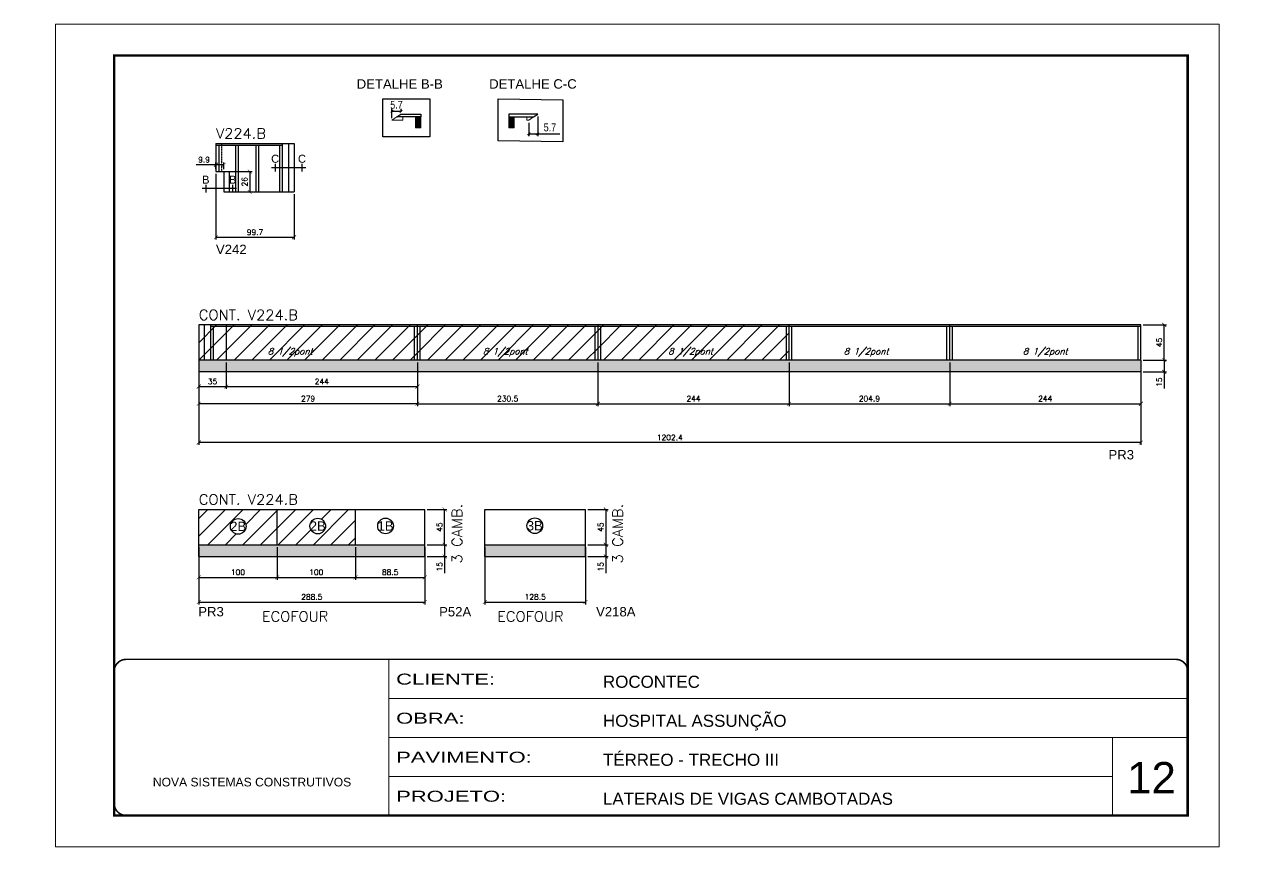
# Model space of a CAD drawing. Extents: x 2582 to 128055, y -26396 to 2611.
# Drawn here: x 7310 to 8859, y -1125 to -75 of the extents above; entities that cross this region are included whole.
import ezdxf
from ezdxf.enums import TextEntityAlignment as Align

# ---------------------------------------------------------------- set-up
doc = ezdxf.new("R2010")
doc.units = 0
doc.header["$PDMODE"] = 35
for name, pattern in [('CONTINUO', [0]), ('DASHED', [0.75, 0.5, -0.25]), ('HIDDEN', [0.375, 0.25, -0.125])]:
    doc.linetypes.add(name, pattern=pattern)
for name, color, linetype in [('5', 5, 'Continuous'), ('COTA', 241, 'Continuous'), ('Cota Seção (2x)', 4, 'Continuous'), ('detalhes', 4, 'Continuous'), ('Painéis', 200, 'Continuous'), ('Romaneio', 10, 'Continuous'), ('SARR_2.2x7', 40, 'Continuous'), ('SARR_3.5x7', 81, 'Continuous'), ('texto', 7, 'Continuous')]:
    doc.layers.add(name, color=color, linetype=linetype)
for name, color, linetype, lineweight in [('CARIMBO', 255, 'Continuous', 9), ('Folhas', 255, 'Continuous', 9), ('Hachura', 251, 'Continuous', 9), ('Madeira', 126, 'Continuous', 18), ('Sarr 2.2x7', 40, 'Continuous', 9), ('SARRAFO DE PRESSAO', 251, 'DASHED', 9), ('Texto Seção', 7, 'Continuous', 15)]:
    doc.layers.add(name, color=color, linetype=linetype, lineweight=lineweight)
doc.styles.add('ARIAL', font='arial.ttf')
doc.styles.add('COTA TECNICA', font='techl___.ttf', dxfattribs={"height": 10})
doc.styles.add('REGUA-120', font='ROMANS.shx', dxfattribs={"height": 15})
doc.styles.add('Romans', font='romans.shx')
doc.styles.get("Standard").update_dxf_attribs({"font": 'arial.ttf'})
doc.styles.add('Tecnologia', font='')
doc.styles.get('Tecnologia').set_extended_font_data('Forgotten Futurist')
doc.dimstyles.new('Cota Paínel', dxfattribs={"dimtxt": 7, "dimasz": 5, "dimexe": 3, "dimexo": 3, "dimgap": 3, "dimtad": 1, "dimdec": 1, "dimzin": 12, "dimdsep": 46, "dimtxsty": 'Romans', "dimblk": 'ARCHTICK', "dimcen": 0, "dimclrd": 4, "dimclre": 4, "dimclrt": 1, "dimadec": 1, "dimazin": 3, "dimtfac": 1, "dimtdec": 1, "dimtmove": 0, "dimatfit": 3, "dimldrblk": 'OBLIQUE', "dimfxl": 1, "dimtolj": 1, "dimtzin": 12, "dimarcsym": 0})
doc.dimstyles.new('Cota Seção interna', dxfattribs={"dimtxt": 7, "dimasz": 6, "dimexe": 0.18, "dimexo": 2, "dimgap": -4, "dimtad": 3, "dimdec": 1, "dimlfac": 0.5, "dimzin": 12, "dimdsep": 46, "dimtxsty": 'Romans', "dimblk": 'ARCHTICK', "dimcen": 0.09, "dimse1": 1, "dimse2": 1, "dimsd1": 1, "dimsd2": 1, "dimclrd": 180, "dimclre": 5, "dimclrt": 1, "dimadec": 0, "dimazin": 3, "dimtfac": 1, "dimtdec": 1, "dimtofl": 0, "dimtmove": 0, "dimatfit": 3, "dimldrblk": 'ARCHTICK', "dimfxl": 1, "dimtolj": 1, "dimtzin": 0, "dimarcsym": 0})
doc.dimstyles.new('PAINEL', dxfattribs={"dimtxt": 10, "dimasz": 3, "dimexe": 3, "dimexo": 3, "dimgap": 3, "dimtad": 1, "dimdec": 1, "dimzin": 12, "dimdsep": 46, "dimtxsty": 'COTA TECNICA', "dimblk1": 'OBLIQUE', "dimblk2": 'OBLIQUE', "dimsah": 1, "dimcen": 0.9, "dimclrd": 4, "dimclre": 4, "dimclrt": 240, "dimadec": 1, "dimazin": 3, "dimtfac": 1, "dimtdec": 1, "dimtmove": 0, "dimatfit": 3, "dimfxl": 1, "dimtolj": 1, "dimtzin": 12, "dimarcsym": 0})

# ---------------------------------------------------------------- blocks, each defined once
blk = doc.blocks.new('9999999999')
at = {"color": 30, "linetype": 'CONTINUO'}
for p, q in [((98564.6, 34230.2), (98564.6, 34429.4)), ((98564.6, 34379.6), (99584, 34379.6)), ((98564.6, 34329.8), (99488, 34329.8)), ((99584, 34329.8), (99488, 34329.8)), ((99488, 34329.8), (99488, 34230.2)), ((98564.6, 34280), (99488, 34280))]:
    blk.add_line(p, q, dxfattribs=at)
at = {"color": 30, "linetype": 'CONTINUO', "const_width": 2}
blk.add_lwpolyline([(99584, 34230.2), (99584, 34414.4, 0.414214), (99569, 34429.4), (98229, 34429.4, 0.414214), (98214, 34414.4), (98214, 34245.2, 0.414214), (98229, 34230.2), (99584, 34230.2)], format="xyb", dxfattribs=at)
at = {"layer": 'Folhas'}
blk.add_lwpolyline([(98139, 34190.2), (99624, 34190.2), (99624, 35240.2), (98139, 35240.2)], close=True, dxfattribs=at)
at = {"layer": 'Folhas', "color": 30, "const_width": 3}
blk.add_lwpolyline([(98214, 34230.2), (99584, 34230.2), (99584, 35200.2), (98214, 35200.2)], close=True, dxfattribs=at)
at = {"color": 7, "linetype": 'Continuous', "ltscale": 5, "style": 'ARIAL'}
for s, height, p in [('ROCONTEC', 15.48, (98837.7, 34393.1)), ('HOSPITAL ASSUNÇÃO', 15.483, (98837.7, 34343.3)), ('TÉRREO - TRECHO III', 15.483, (98837.7, 34293.5)), ('NOVA SISTEMAS CONSTRUTIVOS', 11.059, (98263.2, 34267.2)), ('LATERAIS DE VIGAS CAMBOTADAS', 15.483, (98837.7, 34243.7))]:
    blk.add_text(s, height=height, dxfattribs=at).set_placement(p)
at = {"layer": 'Folhas', "color": 7, "style": 'Tecnologia', "width": 1.5}
for s, p in [('CLIENTE:', (98573.7, 34397.2)), ('OBRA:', (98573.7, 34347.3)), ('PAVIMENTO:', (98573.7, 34297.5)), ('PROJETO:', (98573.7, 34247.7))]:
    blk.add_text(s, height=14, dxfattribs=at).set_placement(p)
blk = doc.blocks.new('*D79')
at = {"layer": 'Cota Seção (2x)', "color": 180, "lineweight": -2, "transparency": 16777216}
for p, q in [((66284.3, -359.4), (66235.3, -359.4)), ((66235.3, -359.4), (66235.3, -374.4)), ((66284.3, -374.4), (66284.3, -359.4)), ((66235.3, -374.4), (66284.3, -374.4))]:
    blk.add_line(p, q, dxfattribs=at)
at = {"layer": 'Defpoints', "color": 0, "transparency": 16777216}
for p in [(4464.5, -378.4), (4464.5, -378.4), (128055, -378.4)]:
    blk.add_point(p, dxfattribs=at)
at = {"layer": 'Cota Seção (2x)', "color": 1, "transparency": 16777216, "insert": (66259.8, -366.9), "char_height": 7, "attachment_point": 5, "style": 'Romans'}
blk.add_mtext('\\A1;61795.3', dxfattribs=at)
blk = doc.blocks.new('_ArchTick')
at = {"color": 0, "linetype": 'ByBlock', "const_width": 0.15}
blk.add_lwpolyline([(-0.5, -0.5), (0.5, 0.5)], dxfattribs=at)
blk = doc.blocks.new('*D105')
at = {"layer": 'COTA', "color": 4, "lineweight": -2, "transparency": 16777216}
for p, q in [((7554.9, -266.4), (7554.9, -350.3)), ((7654.6, -292.4), (7654.6, -350.3)), ((7554.9, -347.3), (7654.6, -347.3))]:
    blk.add_line(p, q, dxfattribs=at)
at = {"layer": 'Defpoints', "color": 0, "transparency": 16777216}
for p in [(7554.9, -263.4), (7654.6, -289.4), (7654.6, -347.3)]:
    blk.add_point(p, dxfattribs=at)
at = {"layer": 'COTA', "color": 4, "lineweight": -2, "transparency": 16777216, "xscale": 5, "yscale": 5, "zscale": 5, "rotation": 180}
blk.add_blockref('_ArchTick', (7554.9, -347.3), dxfattribs=at)
at = {"layer": 'COTA', "color": 4, "lineweight": -2, "transparency": 16777216, "xscale": 5, "yscale": 5, "zscale": 5}
blk.add_blockref('_ArchTick', (7654.6, -347.3), dxfattribs=at)
at = {"layer": 'COTA', "color": 1, "transparency": 16777216, "insert": (7604.8, -340.8), "char_height": 7, "attachment_point": 5, "style": 'Romans'}
blk.add_mtext('\\A1;99.7', dxfattribs=at)
blk = doc.blocks.new('_Oblique')
at = {"color": 0, "linetype": 'ByBlock', "lineweight": -2}
blk.add_line((-0.5, -0.5), (0.5, 0.5), dxfattribs=at)
blk = doc.blocks.new('*D106')
at = {"layer": 'COTA', "color": 4, "lineweight": -2, "transparency": 16777216}
for p, q in [((7554.9, -254.7), (7529.6, -254.7)), ((7554.9, -260.4), (7554.9, -251.7)), ((7564.8, -254.7), (7554.9, -254.7)), ((7564.8, -260.4), (7564.8, -251.7))]:
    blk.add_line(p, q, dxfattribs=at)
at = {"layer": 'Defpoints', "color": 0, "transparency": 16777216}
for p in [(7554.9, -254.7), (7554.9, -263.4), (7564.8, -263.4)]:
    blk.add_point(p, dxfattribs=at)
at = {"layer": 'COTA', "color": 4, "lineweight": -2, "transparency": 16777216, "xscale": 5, "yscale": 5, "zscale": 5, "rotation": 180}
blk.add_blockref('_ArchTick', (7554.9, -254.7), dxfattribs=at)
at = {"layer": 'COTA', "color": 4, "lineweight": -2, "transparency": 16777216, "xscale": 5, "yscale": 5, "zscale": 5}
blk.add_blockref('_ArchTick', (7564.8, -254.7), dxfattribs=at)
at = {"layer": 'COTA', "color": 1, "transparency": 16777216, "insert": (7539.7, -248.2), "char_height": 7, "attachment_point": 5, "style": 'Romans'}
blk.add_mtext('\\A1;9.9', dxfattribs=at)
blk = doc.blocks.new('*D107')
at = {"layer": 'COTA', "color": 4, "lineweight": -2, "transparency": 16777216}
for p, q in [((7567.8, -263.4), (7601, -263.4)), ((7598, -263.4), (7598, -289.4)), ((7567.8, -289.4), (7601, -289.4))]:
    blk.add_line(p, q, dxfattribs=at)
at = {"layer": 'Defpoints', "color": 0, "transparency": 16777216}
for p in [(7564.8, -263.4), (7564.8, -289.4), (7598, -289.4)]:
    blk.add_point(p, dxfattribs=at)
at = {"layer": 'COTA', "color": 4, "lineweight": -2, "transparency": 16777216, "xscale": 5, "yscale": 5, "zscale": 5}
for p, rotation in [((7598, -263.4), 90), ((7598, -289.4), 270)]:
    blk.add_blockref('_ArchTick', p, dxfattribs=dict(at, rotation=rotation))
at = {"layer": 'COTA', "color": 1, "transparency": 16777216, "insert": (7591.5, -276.4), "char_height": 7, "attachment_point": 5, "rotation": 90, "style": 'Romans'}
blk.add_mtext('\\A1;26', dxfattribs=at)
blk = doc.blocks.new('*D108')
at = {"layer": 'Defpoints', "color": 0, "linetype": 'ByBlock', "transparency": 16777216}
for p in [(7779.6, -198), (7791.1, -186.3), (7791.1, -190)]:
    blk.add_point(p, dxfattribs=at)
at = {"layer": 'Sarr 2.2x7', "color": 4, "linetype": 'ByBlock', "lineweight": -2, "transparency": 16777216}
for p, q in [((7779.6, -195), (7779.6, -183.3)), ((7791.1, -187), (7791.1, -183.3)), ((7779.6, -186.3), (7791.1, -186.3))]:
    blk.add_line(p, q, dxfattribs=at)
at = {"layer": 'Sarr 2.2x7', "color": 4, "linetype": 'ByBlock', "lineweight": -2, "transparency": 16777216, "xscale": 3, "yscale": 3, "zscale": 3, "rotation": 180}
blk.add_blockref('_Oblique', (7779.6, -186.3), dxfattribs=at)
at = {"layer": 'Sarr 2.2x7', "color": 4, "linetype": 'ByBlock', "lineweight": -2, "transparency": 16777216, "xscale": 3, "yscale": 3, "zscale": 3}
blk.add_blockref('_Oblique', (7791.1, -186.3), dxfattribs=at)
at = {"layer": 'Sarr 2.2x7', "color": 240, "linetype": 'ByBlock', "transparency": 16777216, "insert": (7785.3, -178.2), "char_height": 10, "attachment_point": 5, "style": 'COTA TECNICA'}
blk.add_mtext('\\A1;5.7', dxfattribs=at)
blk = doc.blocks.new('*D109')
at = {"layer": 'Defpoints', "color": 0, "linetype": 'ByBlock', "transparency": 16777216}
for p in [(7954.1, -198), (7965.6, -190), (7965.6, -215.2)]:
    blk.add_point(p, dxfattribs=at)
at = {"layer": 'Sarr 2.2x7', "color": 4, "linetype": 'ByBlock', "lineweight": -2, "transparency": 16777216}
for p, q in [((7954.1, -201), (7954.1, -218.2)), ((7965.6, -193), (7965.6, -218.2)), ((7954.1, -215.2), (7965.6, -215.2)), ((7965.6, -215.2), (7993.8, -215.2))]:
    blk.add_line(p, q, dxfattribs=at)
at = {"layer": 'Sarr 2.2x7', "color": 4, "linetype": 'ByBlock', "lineweight": -2, "transparency": 16777216, "xscale": 3, "yscale": 3, "zscale": 3, "rotation": 180}
blk.add_blockref('_Oblique', (7954.1, -215.2), dxfattribs=at)
at = {"layer": 'Sarr 2.2x7', "color": 4, "linetype": 'ByBlock', "lineweight": -2, "transparency": 16777216, "xscale": 3, "yscale": 3, "zscale": 3}
blk.add_blockref('_Oblique', (7965.6, -215.2), dxfattribs=at)
at = {"layer": 'Sarr 2.2x7', "color": 240, "linetype": 'ByBlock', "transparency": 16777216, "insert": (7981.2, -207), "char_height": 10, "attachment_point": 5, "style": 'COTA TECNICA'}
blk.add_mtext('\\A1;5.7', dxfattribs=at)
blk = doc.blocks.new('*D110')
at = {"layer": 'COTA', "color": 4, "lineweight": -2, "transparency": 16777216}
for p, q in [((8491.4, -507.1), (8491.4, -562.8)), ((8735.4, -507.1), (8735.4, -562.8)), ((8491.4, -559.8), (8735.4, -559.8))]:
    blk.add_line(p, q, dxfattribs=at)
at = {"layer": 'Defpoints', "color": 0, "transparency": 16777216}
for p in [(8491.4, -504.1), (8735.4, -504.1), (8735.4, -559.8)]:
    blk.add_point(p, dxfattribs=at)
at = {"layer": 'COTA', "color": 4, "lineweight": -2, "transparency": 16777216, "xscale": 5, "yscale": 5, "zscale": 5, "rotation": 180}
blk.add_blockref('_ArchTick', (8491.4, -559.8), dxfattribs=at)
at = {"layer": 'COTA', "color": 4, "lineweight": -2, "transparency": 16777216, "xscale": 5, "yscale": 5, "zscale": 5}
blk.add_blockref('_ArchTick', (8735.4, -559.8), dxfattribs=at)
at = {"layer": 'COTA', "color": 1, "transparency": 16777216, "insert": (8613.4, -553.3), "char_height": 7, "attachment_point": 5, "style": 'Romans'}
blk.add_mtext('\\A1;244', dxfattribs=at)
blk = doc.blocks.new('*D111')
at = {"layer": 'COTA', "color": 4, "lineweight": -2, "transparency": 16777216}
for p, q in [((8286.5, -507.1), (8286.5, -562.8)), ((8491.4, -507.1), (8491.4, -562.8)), ((8286.5, -559.8), (8491.4, -559.8))]:
    blk.add_line(p, q, dxfattribs=at)
at = {"layer": 'Defpoints', "color": 0, "transparency": 16777216}
for p in [(8286.5, -504.1), (8491.4, -504.1), (8491.4, -559.8)]:
    blk.add_point(p, dxfattribs=at)
at = {"layer": 'COTA', "color": 4, "lineweight": -2, "transparency": 16777216, "xscale": 5, "yscale": 5, "zscale": 5, "rotation": 180}
blk.add_blockref('_ArchTick', (8286.5, -559.8), dxfattribs=at)
at = {"layer": 'COTA', "color": 4, "lineweight": -2, "transparency": 16777216, "xscale": 5, "yscale": 5, "zscale": 5}
blk.add_blockref('_ArchTick', (8491.4, -559.8), dxfattribs=at)
at = {"layer": 'COTA', "color": 1, "transparency": 16777216, "insert": (8389, -553.3), "char_height": 7, "attachment_point": 5, "style": 'Romans'}
blk.add_mtext('\\A1;204.9', dxfattribs=at)
blk = doc.blocks.new('*D112')
at = {"layer": 'COTA', "color": 4, "lineweight": -2, "transparency": 16777216}
for p, q in [((8042.5, -507.1), (8042.5, -562.8)), ((8286.5, -507.1), (8286.5, -562.8)), ((8042.5, -559.8), (8286.5, -559.8))]:
    blk.add_line(p, q, dxfattribs=at)
at = {"layer": 'Defpoints', "color": 0, "transparency": 16777216}
for p in [(8042.5, -504.1), (8286.5, -504.1), (8286.5, -559.8)]:
    blk.add_point(p, dxfattribs=at)
at = {"layer": 'COTA', "color": 4, "lineweight": -2, "transparency": 16777216, "xscale": 5, "yscale": 5, "zscale": 5, "rotation": 180}
blk.add_blockref('_ArchTick', (8042.5, -559.8), dxfattribs=at)
at = {"layer": 'COTA', "color": 4, "lineweight": -2, "transparency": 16777216, "xscale": 5, "yscale": 5, "zscale": 5}
blk.add_blockref('_ArchTick', (8286.5, -559.8), dxfattribs=at)
at = {"layer": 'COTA', "color": 1, "transparency": 16777216, "insert": (8164.5, -553.3), "char_height": 7, "attachment_point": 5, "style": 'Romans'}
blk.add_mtext('\\A1;244', dxfattribs=at)
blk = doc.blocks.new('*D113')
at = {"layer": 'COTA', "color": 4, "lineweight": -2, "transparency": 16777216}
for p, q in [((7812, -507.1), (7812, -562.8)), ((8042.5, -507.1), (8042.5, -562.8)), ((7812, -559.8), (8042.5, -559.8))]:
    blk.add_line(p, q, dxfattribs=at)
at = {"layer": 'Defpoints', "color": 0, "transparency": 16777216}
for p in [(7812, -504.1), (8042.5, -504.1), (8042.5, -559.8)]:
    blk.add_point(p, dxfattribs=at)
at = {"layer": 'COTA', "color": 4, "lineweight": -2, "transparency": 16777216, "xscale": 5, "yscale": 5, "zscale": 5, "rotation": 180}
blk.add_blockref('_ArchTick', (7812, -559.8), dxfattribs=at)
at = {"layer": 'COTA', "color": 4, "lineweight": -2, "transparency": 16777216, "xscale": 5, "yscale": 5, "zscale": 5}
blk.add_blockref('_ArchTick', (8042.5, -559.8), dxfattribs=at)
at = {"layer": 'COTA', "color": 1, "transparency": 16777216, "insert": (7927.3, -553.3), "char_height": 7, "attachment_point": 5, "style": 'Romans'}
blk.add_mtext('\\A1;230.5', dxfattribs=at)
blk = doc.blocks.new('*D114')
at = {"layer": 'COTA', "color": 4, "lineweight": -2, "transparency": 16777216}
for p, q in [((7533, -507.1), (7533, -562.8)), ((7812, -507.1), (7812, -562.8)), ((7812, -559.8), (7533, -559.8))]:
    blk.add_line(p, q, dxfattribs=at)
at = {"layer": 'Defpoints', "color": 0, "transparency": 16777216}
for p in [(7533, -504.1), (7812, -504.1), (7533, -559.8)]:
    blk.add_point(p, dxfattribs=at)
at = {"layer": 'COTA', "color": 4, "lineweight": -2, "transparency": 16777216, "xscale": 5, "yscale": 5, "zscale": 5, "rotation": 180}
blk.add_blockref('_ArchTick', (7533, -559.8), dxfattribs=at)
at = {"layer": 'COTA', "color": 4, "lineweight": -2, "transparency": 16777216, "xscale": 5, "yscale": 5, "zscale": 5}
blk.add_blockref('_ArchTick', (7812, -559.8), dxfattribs=at)
at = {"layer": 'COTA', "color": 1, "transparency": 16777216, "insert": (7672.5, -553.3), "char_height": 7, "attachment_point": 5, "style": 'Romans'}
blk.add_mtext('\\A1;279', dxfattribs=at)
blk = doc.blocks.new('*D115')
at = {"layer": 'COTA', "color": 4, "lineweight": -2, "transparency": 16777216}
for p, q in [((7533, -507.1), (7533, -612.4)), ((8735.4, -507.1), (8735.4, -612.4)), ((8735.4, -609.4), (7533, -609.4))]:
    blk.add_line(p, q, dxfattribs=at)
at = {"layer": 'Defpoints', "color": 0, "transparency": 16777216}
for p in [(7533, -504.1), (8735.4, -504.1), (7533, -609.4)]:
    blk.add_point(p, dxfattribs=at)
at = {"layer": 'COTA', "color": 4, "lineweight": -2, "transparency": 16777216, "xscale": 5, "yscale": 5, "zscale": 5, "rotation": 180}
blk.add_blockref('_ArchTick', (7533, -609.4), dxfattribs=at)
at = {"layer": 'COTA', "color": 4, "lineweight": -2, "transparency": 16777216, "xscale": 5, "yscale": 5, "zscale": 5}
blk.add_blockref('_ArchTick', (8735.4, -609.4), dxfattribs=at)
at = {"layer": 'COTA', "color": 1, "transparency": 16777216, "insert": (8134.2, -602.9), "char_height": 7, "attachment_point": 5, "style": 'Romans'}
blk.add_mtext('\\A1;1202.4', dxfattribs=at)
blk = doc.blocks.new('*D116')
at = {"layer": 'COTA', "color": 4, "lineweight": -2, "transparency": 16777216}
for p, q in [((8738.4, -459.1), (8768.3, -459.1)), ((8765.3, -504.1), (8765.3, -459.1)), ((8738.4, -504.1), (8768.3, -504.1))]:
    blk.add_line(p, q, dxfattribs=at)
at = {"layer": 'Defpoints', "color": 0, "transparency": 16777216}
for p in [(8735.4, -459.1), (8765.3, -459.1), (8735.4, -504.1)]:
    blk.add_point(p, dxfattribs=at)
at = {"layer": 'COTA', "color": 4, "lineweight": -2, "transparency": 16777216, "xscale": 5, "yscale": 5, "zscale": 5}
for p, rotation in [((8765.3, -459.1), 90), ((8765.3, -504.1), 270)]:
    blk.add_blockref('_ArchTick', p, dxfattribs=dict(at, rotation=rotation))
at = {"layer": 'COTA', "color": 1, "transparency": 16777216, "insert": (8758.8, -481.6), "char_height": 7, "attachment_point": 5, "rotation": 90, "style": 'Romans'}
blk.add_mtext('\\A1;45', dxfattribs=at)
blk = doc.blocks.new('*D117')
at = {"layer": 'COTA', "color": 4, "lineweight": -2, "transparency": 16777216}
for p, q in [((8738.4, -504.1), (8768.3, -504.1)), ((8765.3, -504.1), (8765.3, -519.1)), ((8738.4, -519.1), (8768.3, -519.1)), ((8765.3, -519.1), (8765.3, -540.4))]:
    blk.add_line(p, q, dxfattribs=at)
at = {"layer": 'Defpoints', "color": 0, "transparency": 16777216}
for p in [(8735.4, -504.1), (8735.4, -519.1), (8765.3, -519.1)]:
    blk.add_point(p, dxfattribs=at)
at = {"layer": 'COTA', "color": 4, "lineweight": -2, "transparency": 16777216, "xscale": 5, "yscale": 5, "zscale": 5}
for p, rotation in [((8765.3, -504.1), 90), ((8765.3, -519.1), 270)]:
    blk.add_blockref('_ArchTick', p, dxfattribs=dict(at, rotation=rotation))
at = {"layer": 'COTA', "color": 1, "transparency": 16777216, "insert": (8758.8, -532.2), "char_height": 7, "attachment_point": 5, "rotation": 90, "style": 'Romans'}
blk.add_mtext('\\A1;15', dxfattribs=at)
blk = doc.blocks.new('*D118')
at = {"layer": 'COTA', "color": 4, "lineweight": -2, "transparency": 16777216}
for p, q in [((7533, -742.8), (7533, -815.9)), ((7821.5, -742.8), (7821.5, -815.9)), ((7533, -812.9), (7821.5, -812.9))]:
    blk.add_line(p, q, dxfattribs=at)
at = {"layer": 'Defpoints', "color": 0, "transparency": 16777216}
for p in [(7533, -739.8), (7821.5, -739.8), (7821.5, -812.9)]:
    blk.add_point(p, dxfattribs=at)
at = {"layer": 'COTA', "color": 4, "lineweight": -2, "transparency": 16777216, "xscale": 5, "yscale": 5, "zscale": 5, "rotation": 180}
blk.add_blockref('_ArchTick', (7533, -812.9), dxfattribs=at)
at = {"layer": 'COTA', "color": 4, "lineweight": -2, "transparency": 16777216, "xscale": 5, "yscale": 5, "zscale": 5}
blk.add_blockref('_ArchTick', (7821.5, -812.9), dxfattribs=at)
at = {"layer": 'COTA', "color": 1, "transparency": 16777216, "insert": (7677.3, -806.4), "char_height": 7, "attachment_point": 5, "style": 'Romans'}
blk.add_mtext('\\A1;288.5', dxfattribs=at)
blk = doc.blocks.new('*D119')
at = {"layer": 'COTA', "color": 4, "lineweight": -2, "transparency": 16777216}
for p, q in [((7898.1, -742.8), (7898.1, -815.9)), ((8026.6, -742.8), (8026.6, -815.9)), ((7898.1, -812.9), (8026.6, -812.9))]:
    blk.add_line(p, q, dxfattribs=at)
at = {"layer": 'Defpoints', "color": 0, "transparency": 16777216}
for p in [(7898.1, -739.8), (8026.6, -739.8), (8026.6, -812.9)]:
    blk.add_point(p, dxfattribs=at)
at = {"layer": 'COTA', "color": 4, "lineweight": -2, "transparency": 16777216, "xscale": 5, "yscale": 5, "zscale": 5, "rotation": 180}
blk.add_blockref('_ArchTick', (7898.1, -812.9), dxfattribs=at)
at = {"layer": 'COTA', "color": 4, "lineweight": -2, "transparency": 16777216, "xscale": 5, "yscale": 5, "zscale": 5}
blk.add_blockref('_ArchTick', (8026.6, -812.9), dxfattribs=at)
at = {"layer": 'COTA', "color": 1, "transparency": 16777216, "insert": (7962.4, -806.4), "char_height": 7, "attachment_point": 5, "style": 'Romans'}
blk.add_mtext('\\A1;128.5', dxfattribs=at)
blk = doc.blocks.new('*D120')
at = {"layer": 'COTA', "color": 4, "lineweight": -2, "transparency": 16777216}
for p, q in [((8029.6, -694.8), (8055.5, -694.8)), ((8052.5, -694.8), (8052.5, -739.8)), ((8029.6, -739.8), (8055.5, -739.8))]:
    blk.add_line(p, q, dxfattribs=at)
at = {"layer": 'Defpoints', "color": 0, "transparency": 16777216}
for p in [(8026.6, -694.8), (8026.6, -739.8), (8052.5, -739.8)]:
    blk.add_point(p, dxfattribs=at)
at = {"layer": 'COTA', "color": 4, "lineweight": -2, "transparency": 16777216, "xscale": 5, "yscale": 5, "zscale": 5}
for p, rotation in [((8052.5, -694.8), 90), ((8052.5, -739.8), 270)]:
    blk.add_blockref('_ArchTick', p, dxfattribs=dict(at, rotation=rotation))
at = {"layer": 'COTA', "color": 1, "transparency": 16777216, "insert": (8046, -717.3), "char_height": 7, "attachment_point": 5, "rotation": 90, "style": 'Romans'}
blk.add_mtext('\\A1;45', dxfattribs=at)
blk = doc.blocks.new('*D121')
at = {"layer": 'COTA', "color": 4, "lineweight": -2, "transparency": 16777216}
for p, q in [((8029.6, -739.8), (8055.5, -739.8)), ((8052.5, -739.8), (8052.5, -754.8)), ((8029.6, -754.8), (8055.5, -754.8)), ((8052.5, -754.8), (8052.5, -776.1))]:
    blk.add_line(p, q, dxfattribs=at)
at = {"layer": 'Defpoints', "color": 0, "transparency": 16777216}
for p in [(8026.6, -739.8), (8026.6, -754.8), (8052.5, -754.8)]:
    blk.add_point(p, dxfattribs=at)
at = {"layer": 'COTA', "color": 4, "lineweight": -2, "transparency": 16777216, "xscale": 5, "yscale": 5, "zscale": 5}
for p, rotation in [((8052.5, -739.8), 90), ((8052.5, -754.8), 270)]:
    blk.add_blockref('_ArchTick', p, dxfattribs=dict(at, rotation=rotation))
at = {"layer": 'COTA', "color": 1, "transparency": 16777216, "insert": (8046, -767.9), "char_height": 7, "attachment_point": 5, "rotation": 90, "style": 'Romans'}
blk.add_mtext('\\A1;15', dxfattribs=at)
blk = doc.blocks.new('*D122')
at = {"layer": 'COTA', "color": 4, "lineweight": -2, "transparency": 16777216}
for p, q in [((7824.5, -694.8), (7849.8, -694.8)), ((7846.8, -739.8), (7846.8, -694.8)), ((7824.5, -739.8), (7849.8, -739.8))]:
    blk.add_line(p, q, dxfattribs=at)
at = {"layer": 'Defpoints', "color": 0, "transparency": 16777216}
for p in [(7821.5, -694.8), (7846.8, -694.8), (7821.5, -739.8)]:
    blk.add_point(p, dxfattribs=at)
at = {"layer": 'COTA', "color": 4, "lineweight": -2, "transparency": 16777216, "xscale": 5, "yscale": 5, "zscale": 5}
for p, rotation in [((7846.8, -694.8), 90), ((7846.8, -739.8), 270)]:
    blk.add_blockref('_ArchTick', p, dxfattribs=dict(at, rotation=rotation))
at = {"layer": 'COTA', "color": 1, "transparency": 16777216, "insert": (7840.3, -717.3), "char_height": 7, "attachment_point": 5, "rotation": 90, "style": 'Romans'}
blk.add_mtext('\\A1;45', dxfattribs=at)
blk = doc.blocks.new('*D123')
at = {"layer": 'COTA', "color": 4, "lineweight": -2, "transparency": 16777216}
for p, q in [((7824.5, -739.8), (7849.8, -739.8)), ((7846.8, -739.8), (7846.8, -754.8)), ((7824.5, -754.8), (7849.8, -754.8)), ((7846.8, -754.8), (7846.8, -776.1))]:
    blk.add_line(p, q, dxfattribs=at)
at = {"layer": 'Defpoints', "color": 0, "transparency": 16777216}
for p in [(7821.5, -739.8), (7821.5, -754.8), (7846.8, -754.8)]:
    blk.add_point(p, dxfattribs=at)
at = {"layer": 'COTA', "color": 4, "lineweight": -2, "transparency": 16777216, "xscale": 5, "yscale": 5, "zscale": 5}
for p, rotation in [((7846.8, -739.8), 90), ((7846.8, -754.8), 270)]:
    blk.add_blockref('_ArchTick', p, dxfattribs=dict(at, rotation=rotation))
at = {"layer": 'COTA', "color": 1, "transparency": 16777216, "insert": (7840.3, -767.9), "char_height": 7, "attachment_point": 5, "rotation": 90, "style": 'Romans'}
blk.add_mtext('\\A1;15', dxfattribs=at)
blk = doc.blocks.new('*D257')
at = {"layer": 'COTA', "color": 4, "lineweight": -2, "transparency": 16777216}
for p, q in [((7533, -507.1), (7533, -540.9)), ((7568, -507.1), (7568, -540.9)), ((7533, -537.9), (7568, -537.9))]:
    blk.add_line(p, q, dxfattribs=at)
at = {"layer": 'Defpoints', "color": 0, "transparency": 16777216}
for p in [(7533, -504.1), (7568, -504.1), (7568, -537.9)]:
    blk.add_point(p, dxfattribs=at)
at = {"layer": 'COTA', "color": 4, "lineweight": -2, "transparency": 16777216, "xscale": 5, "yscale": 5, "zscale": 5, "rotation": 180}
blk.add_blockref('_ArchTick', (7533, -537.9), dxfattribs=at)
at = {"layer": 'COTA', "color": 4, "lineweight": -2, "transparency": 16777216, "xscale": 5, "yscale": 5, "zscale": 5}
blk.add_blockref('_ArchTick', (7568, -537.9), dxfattribs=at)
at = {"layer": 'COTA', "color": 1, "transparency": 16777216, "insert": (7550.5, -531.4), "char_height": 7, "attachment_point": 5, "style": 'Romans'}
blk.add_mtext('\\A1;35', dxfattribs=at)
blk = doc.blocks.new('*D258')
at = {"layer": 'COTA', "color": 4, "lineweight": -2, "transparency": 16777216}
for p, q in [((7568, -507.1), (7568, -540.9)), ((7812, -507.1), (7812, -540.9)), ((7568, -537.9), (7812, -537.9))]:
    blk.add_line(p, q, dxfattribs=at)
at = {"layer": 'Defpoints', "color": 0, "transparency": 16777216}
for p in [(7568, -504.1), (7812, -504.1), (7812, -537.9)]:
    blk.add_point(p, dxfattribs=at)
at = {"layer": 'COTA', "color": 4, "lineweight": -2, "transparency": 16777216, "xscale": 5, "yscale": 5, "zscale": 5, "rotation": 180}
blk.add_blockref('_ArchTick', (7568, -537.9), dxfattribs=at)
at = {"layer": 'COTA', "color": 4, "lineweight": -2, "transparency": 16777216, "xscale": 5, "yscale": 5, "zscale": 5}
blk.add_blockref('_ArchTick', (7812, -537.9), dxfattribs=at)
at = {"layer": 'COTA', "color": 1, "transparency": 16777216, "insert": (7690, -531.4), "char_height": 7, "attachment_point": 5, "style": 'Romans'}
blk.add_mtext('\\A1;244', dxfattribs=at)
blk = doc.blocks.new('*D486')
at = {"layer": 'COTA', "color": 4, "lineweight": -2, "transparency": 16777216}
for p, q in [((7533, -742.8), (7533, -784.4)), ((7633, -742.8), (7633, -784.4)), ((7533, -781.4), (7633, -781.4))]:
    blk.add_line(p, q, dxfattribs=at)
at = {"layer": 'Defpoints', "color": 0, "transparency": 16777216}
for p in [(7533, -739.8), (7633, -739.8), (7633, -781.4)]:
    blk.add_point(p, dxfattribs=at)
at = {"layer": 'COTA', "color": 4, "lineweight": -2, "transparency": 16777216, "xscale": 5, "yscale": 5, "zscale": 5, "rotation": 180}
blk.add_blockref('_ArchTick', (7533, -781.4), dxfattribs=at)
at = {"layer": 'COTA', "color": 4, "lineweight": -2, "transparency": 16777216, "xscale": 5, "yscale": 5, "zscale": 5}
blk.add_blockref('_ArchTick', (7633, -781.4), dxfattribs=at)
at = {"layer": 'COTA', "color": 1, "transparency": 16777216, "insert": (7583, -774.9), "char_height": 7, "attachment_point": 5, "style": 'Romans'}
blk.add_mtext('\\A1;100', dxfattribs=at)
blk = doc.blocks.new('*D487')
at = {"layer": 'COTA', "color": 4, "lineweight": -2, "transparency": 16777216}
for p, q in [((7633, -742.8), (7633, -784.4)), ((7733, -742.8), (7733, -784.4)), ((7633, -781.4), (7733, -781.4))]:
    blk.add_line(p, q, dxfattribs=at)
at = {"layer": 'Defpoints', "color": 0, "transparency": 16777216}
for p in [(7633, -739.8), (7733, -739.8), (7733, -781.4)]:
    blk.add_point(p, dxfattribs=at)
at = {"layer": 'COTA', "color": 4, "lineweight": -2, "transparency": 16777216, "xscale": 5, "yscale": 5, "zscale": 5, "rotation": 180}
blk.add_blockref('_ArchTick', (7633, -781.4), dxfattribs=at)
at = {"layer": 'COTA', "color": 4, "lineweight": -2, "transparency": 16777216, "xscale": 5, "yscale": 5, "zscale": 5}
blk.add_blockref('_ArchTick', (7733, -781.4), dxfattribs=at)
at = {"layer": 'COTA', "color": 1, "transparency": 16777216, "insert": (7683, -774.9), "char_height": 7, "attachment_point": 5, "style": 'Romans'}
blk.add_mtext('\\A1;100', dxfattribs=at)
blk = doc.blocks.new('*D488')
at = {"layer": 'COTA', "color": 4, "lineweight": -2, "transparency": 16777216}
for p, q in [((7733, -742.8), (7733, -784.4)), ((7821.5, -742.8), (7821.5, -784.4)), ((7733, -781.4), (7821.5, -781.4))]:
    blk.add_line(p, q, dxfattribs=at)
at = {"layer": 'Defpoints', "color": 0, "transparency": 16777216}
for p in [(7733, -739.8), (7821.5, -739.8), (7821.5, -781.4)]:
    blk.add_point(p, dxfattribs=at)
at = {"layer": 'COTA', "color": 4, "lineweight": -2, "transparency": 16777216, "xscale": 5, "yscale": 5, "zscale": 5, "rotation": 180}
blk.add_blockref('_ArchTick', (7733, -781.4), dxfattribs=at)
at = {"layer": 'COTA', "color": 4, "lineweight": -2, "transparency": 16777216, "xscale": 5, "yscale": 5, "zscale": 5}
blk.add_blockref('_ArchTick', (7821.5, -781.4), dxfattribs=at)
at = {"layer": 'COTA', "color": 1, "transparency": 16777216, "insert": (7777.3, -774.9), "char_height": 7, "attachment_point": 5, "style": 'Romans'}
blk.add_mtext('\\A1;88.5', dxfattribs=at)

msp = doc.modelspace()

# ---------------------------------------------------------------- hatches: boundary and pattern name
at = {"layer": 'COTA', "linetype": 'ByBlock'}
h = msp.add_hatch(dxfattribs=at)
h.set_pattern_fill('AR-CONC', color=256, scale=0.03)
h.set_pattern_definition([(50, (0, 2), (5.46554, -0.4781726), [0.5715, -6.2865]), (355, (0, 2), (-1.0573026, 5.7317054), [0.4572, -5.0292175]), (100.451445, (0.4555, 1.96), (4.4082374, 5.2535326), [0.4857003, -5.3427073]), (46.1842, (0, 3.524), (8.132371, -1.26127), [0.85725, -9.42975]), (96.63556, (0.678, 3.419), (7.122124, 7.422784), [0.728551, -8.014068]), (351.18415, (0, 3.524), (7.122124, 7.422784), [0.685799, -7.543792]), (21, (0.762, 3.143), (4.5484317, -3.067956), [0.5715, -6.2865]), (326, (0.762, 3.143), (1.854061, 5.525639), [0.4572, -5.0292]), (71.451445, (1.141, 2.8873), (6.4024926, 2.457683), [0.4857003, -5.342698]), (37.5, (0, 2), (0.0926581, 2.53665117), [0, -4.96824, 0, -5.1054, 0, -5.04825]), (7.5, (0, 2), (2.0045899, 3.00541724), [0, -2.91084, 0, -4.85394, 0, -1.92405]), (327.5, (-1.6993, 2), (4.06771786, -0.1718623), [0, -1.905, 0, -5.9436, 0, -7.8867]), (317.5, (-2.4613, 2), (4.4438754, 0.7627947), [0, -2.4765, 0, -3.94716, 0, -5.6007])])
h.paths.add_polyline_path([(8735.44, -519.07), (8735.44, -504.07), (7533.04, -504.07), (7533.04, -519.07)])
h = msp.add_hatch(dxfattribs=at)
h.set_pattern_fill('AR-CONC', color=256, scale=0.03)
h.paths.add_polyline_path([(7821.54, -754.77), (7821.54, -739.77), (7533.04, -739.77), (7533.04, -754.77)])
h = msp.add_hatch(dxfattribs=at)
h.set_pattern_fill('AR-CONC', color=256, scale=0.03)
h.set_pattern_definition([(50, (365.0617, 0), (5.46554, -0.4781726), [0.5715, -6.2865]), (355, (365.0617, 0), (-1.0573026, 5.7317054), [0.4572, -5.0292175]), (100.451445, (365.517, -0.04), (4.4082374, 5.2535326), [0.4857003, -5.3427073]), (46.1842, (365.062, 1.524), (8.132371, -1.26127), [0.85725, -9.42975]), (96.63556, (365.739, 1.419), (7.122124, 7.422784), [0.728551, -8.014068]), (351.18415, (365.062, 1.524), (7.122124, 7.422784), [0.685799, -7.543792]), (21, (365.8237, 1.143), (4.5484317, -3.067956), [0.5715, -6.2865]), (326, (365.8237, 1.143), (1.854061, 5.525639), [0.4572, -5.0292]), (71.451445, (366.2027, 0.8873), (6.4024926, 2.457683), [0.4857003, -5.342698]), (37.5, (365.0617, 0), (0.0926581, 2.53665117), [0, -4.96824, 0, -5.1054, 0, -5.04825]), (7.5, (365.0617, 0), (2.0045899, 3.0054172), [0, -2.91084, 0, -4.85394, 0, -1.92405]), (327.5, (363.3624, 0), (4.06771786, -0.1718623), [0, -1.905, 0, -5.9436, 0, -7.8867]), (317.5, (362.6004, 0), (4.4438754, 0.7627947), [0, -2.4765, 0, -3.94716, 0, -5.6007])])
h.paths.add_polyline_path([(8026.6, -754.77), (8026.6, -739.77), (7898.1, -739.77), (7898.1, -754.77)])
at = {"layer": 'Hachura', "linetype": 'ByBlock'}
h = msp.add_hatch(dxfattribs=at)
h.set_pattern_fill('ANSI31', color=256, scale=5)
h.paths.add_polyline_path([(7568.04, -459.07), (7533.04, -459.07), (7533.04, -504.07), (7568.04, -504.07)])
h = msp.add_hatch(dxfattribs=at)
h.set_pattern_fill('ANSI31', color=256, scale=5)
h.paths.add_polyline_path([(7812.04, -459.07), (7568.04, -459.07), (7568.04, -504.07), (7812.04, -504.07)])
h = msp.add_hatch(dxfattribs=at)
h.set_pattern_fill('ANSI31', color=256, scale=5)
h.paths.add_polyline_path([(8042.54, -459.07), (7812.04, -459.07), (7812.04, -504.07), (8042.54, -504.07)])
h = msp.add_hatch(dxfattribs=at)
h.set_pattern_fill('ANSI31', color=256, scale=5)
h.paths.add_polyline_path([(8286.54, -459.07), (8042.54, -459.07), (8042.54, -504.07), (8286.54, -504.07)])
at = {"layer": 'Hachura'}
h = msp.add_hatch(dxfattribs=at)
h.set_pattern_fill('ANSI31', color=256, scale=5)
h.paths.add_polyline_path([(7533.04, -739.77), (7633.04, -739.77), (7633.04, -694.77), (7533.04, -694.77)])
h.paths.add_polyline_path([(7573.32, -716.37, -1), (7593.32, -716.37, -1)], flags=16)
h.paths.add_polyline_path([(7570.06, -725.38), (7596.59, -725.38), (7596.59, -707.31), (7570.06, -707.31)], flags=24)
h = msp.add_hatch(dxfattribs=at)
h.set_pattern_fill('ANSI31', color=256, scale=5)
h.paths.add_polyline_path([(7733.04, -739.77), (7733.04, -694.77), (7633.04, -694.77), (7633.04, -739.77)])
h.paths.add_polyline_path([(7674.85, -716.01, -1), (7694.85, -716.01, -1)], flags=16)
h.paths.add_polyline_path([(7671.59, -725.02), (7698.12, -725.02), (7698.12, -706.95), (7671.59, -706.95)], flags=24)
at = {"layer": 'Madeira'}
h = msp.add_hatch(dxfattribs=at)
h.set_pattern_fill('ANSI31', color=256, scale=0.2, angle=270, style=0)
h.set_pattern_definition([(315, (24403.4921, -13541.68897), (0.449012806, 0.449012806), [])])
h.paths.add_polyline_path([(7816.54, -193.56), (7809.54, -193.56), (7809.54, -207.56), (7816.54, -207.56)])
h = msp.add_hatch(dxfattribs=at)
h.set_pattern_fill('ANSI31', color=256, scale=0.2, angle=270, style=0)
h.set_pattern_definition([(315, (24541.066, -13541.68897), (0.449012806, 0.449012806), [])])
h.paths.add_polyline_path([(7928.6, -207.56), (7935.6, -207.56), (7935.6, -193.56), (7928.6, -193.56)])

# ---------------------------------------------------------------- linework, layer by layer
at = {"linetype": 'ByBlock'}
for points in [[(7767.84, -170.53), (7827.83, -170.53), (7827.83, -218.86), (7767.84, -218.86)], [(7915.12, -170.53), (7997.66, -171.97), (7997.66, -225.49), (7915.12, -224.04)]]:
    msp.add_lwpolyline(points, close=True, dxfattribs=at)
at = {"layer": 'COTA', "linetype": 'ByBlock'}
for p, q in [((7533.04, -504.07), (7533.04, -519.07)), ((8735.44, -504.07), (8735.44, -519.07)), ((8735.44, -519.07), (7533.04, -519.07)), ((7533.04, -754.77), (7533.04, -739.77)), ((7821.54, -754.77), (7821.54, -739.77)), ((7898.1, -754.77), (7898.1, -739.77)), ((8026.6, -754.77), (8026.6, -739.77)), ((7533.04, -754.77), (7821.54, -754.77)), ((7898.1, -754.77), (8026.6, -754.77))]:
    msp.add_line(p, q, dxfattribs=at)
at = {"layer": 'detalhes'}
for p, q in [((7669.52, -258.44), (7625.69, -258.44)), ((7630.69, -253.44), (7630.69, -263.44)), ((7664.52, -253.44), (7664.52, -263.44)), ((7580.99, -285.16), (7537.16, -285.16)), ((7542.16, -280.16), (7542.16, -290.16)), ((7575.99, -280.16), (7575.99, -290.16))]:
    msp.add_line(p, q, dxfattribs=at)
at = {"layer": 'Madeira'}
for points in [[(7816.54, -193.56), (7809.54, -193.56), (7809.54, -207.56), (7816.54, -207.56)], [(7928.6, -193.56), (7935.6, -193.56), (7935.6, -207.56), (7928.6, -207.56)]]:
    msp.add_lwpolyline(points, close=True, dxfattribs=at)
at = {"layer": 'Painéis'}
for p, q in [((7785.89, -193.56), (7791.05, -189.96)), ((7960.41, -193.56), (7965.57, -189.96)), ((7554.9, -227.44), (7654.6, -227.44)), ((7554.9, -227.44), (7554.9, -263.44)), ((7654.6, -227.44), (7654.6, -289.44)), ((7554.9, -263.44), (7564.8, -263.44)), ((7564.8, -263.44), (7564.8, -289.44)), ((7564.8, -289.44), (7654.6, -289.44)), ((8735.44, -459.07), (7533.04, -459.07)), ((7533.04, -459.07), (7533.04, -504.07)), ((7568.04, -459.07), (7568.04, -504.07)), ((7812.04, -504.07), (7812.04, -459.07)), ((8042.54, -504.07), (8042.54, -459.07)), ((8286.54, -504.07), (8286.54, -459.07)), ((8491.44, -504.07), (8491.44, -459.07)), ((8735.44, -504.07), (8735.44, -459.07)), ((8735.44, -504.07), (7533.04, -504.07)), ((7533.04, -694.77), (7821.54, -694.77)), ((7533.04, -739.77), (7533.04, -694.77)), ((7633.04, -739.77), (7633.04, -694.77)), ((7733.04, -739.77), (7733.04, -694.77)), ((7821.54, -739.77), (7821.54, -694.77)), ((7898.1, -694.77), (8026.6, -694.77)), ((7898.1, -739.77), (7898.1, -694.77)), ((8026.6, -739.77), (8026.6, -694.77)), ((7533.04, -739.77), (7821.54, -739.77)), ((7898.1, -739.77), (8026.6, -739.77))]:
    msp.add_line(p, q, dxfattribs=at)
at = {"layer": 'Painéis', "linetype": 'ByBlock'}
for points in [[(7791.05, -189.96), (7816.52, -189.96), (7816.52, -193.56), (7785.89, -193.56)], [(7965.57, -189.96), (7965.57, -189.96), (7928.6, -189.96), (7928.6, -193.56), (7960.41, -193.56)]]:
    msp.add_lwpolyline(points, dxfattribs=at)
at = {"layer": 'Romaneio', "color": 1, "linetype": 'ByBlock'}
for centre in [(7583.32, -716.37), (7684.85, -716.01), (7771.38, -715.82), (7961.88, -715.52)]:
    msp.add_circle(centre, 10, dxfattribs=at)
at = {"layer": 'Sarr 2.2x7', "linetype": 'ByBlock'}
for p, q in [((7779.57, -197.96), (7785.89, -193.56)), ((7793.58, -193.56), (7793.58, -197.96)), ((7960.41, -193.56), (7954.1, -197.96)), ((7965.57, -189.95), (7965.57, -189.96))]:
    msp.add_line(p, q, dxfattribs=at)
for points in [[(7785.89, -193.56), (7793.57, -193.56), (7793.57, -197.96), (7779.57, -197.96)], [(7960.41, -193.56), (7951.57, -193.56), (7951.57, -197.96), (7954.1, -197.96)]]:
    msp.add_lwpolyline(points, dxfattribs=at)
at = {"layer": 'SARR_2.2x7', "linetype": 'Continuous'}
for p, q in [((7554.9, -229.64), (7639.6, -229.64)), ((7647.6, -227.44), (7647.6, -289.44)), ((7564.8, -263.44), (7571.8, -263.44)), ((7571.8, -263.44), (7571.8, -289.44)), ((7540.04, -459.07), (7540.04, -504.07)), ((7812.04, -461.27), (7548.04, -461.27)), ((8042.54, -461.27), (7812.04, -461.27)), ((8286.54, -461.27), (8042.54, -461.27)), ((8491.44, -461.27), (8286.54, -461.27)), ((8735.44, -461.27), (8491.44, -461.27))]:
    msp.add_line(p, q, dxfattribs=at)
at = {"layer": 'SARR_2.2x7', "linetype": 'HIDDEN'}
msp.add_line((7561.9, -227.44), (7561.9, -263.44), dxfattribs=at)
at = {"layer": 'SARR_3.5x7'}
for p, q in [((7558.4, -229.64), (7558.4, -263.44)), ((7579.8, -229.64), (7579.8, -289.44)), ((7583.3, -229.64), (7583.3, -289.44)), ((7605.66, -229.64), (7605.66, -289.44)), ((7609.16, -229.64), (7609.16, -289.44)), ((7636.1, -229.64), (7636.1, -289.44)), ((7639.6, -227.44), (7639.6, -289.44)), ((7548.04, -459.07), (7548.04, -504.07)), ((7551.54, -461.27), (7551.54, -504.07)), ((7808.54, -504.07), (7808.54, -461.27)), ((7815.54, -504.07), (7815.54, -461.27)), ((8039.04, -504.07), (8039.04, -461.27)), ((8046.04, -504.07), (8046.04, -461.27)), ((8283.04, -504.07), (8283.04, -461.27)), ((8290.04, -504.07), (8290.04, -461.27)), ((8487.94, -504.07), (8487.94, -461.27)), ((8494.94, -504.07), (8494.94, -461.27)), ((8731.94, -504.07), (8731.94, -461.27))]:
    msp.add_line(p, q, dxfattribs=at)

# ---------------------------------------------------------------- block references
at = {"layer": 'SARRAFO DE PRESSAO', "color": 6, "linetype": 'ByBlock'}
msp.add_blockref('9999999999', (-90788.84, -35315.53), dxfattribs=at)

# ---------------------------------------------------------------- texts
at = {"layer": '5', "color": 7, "linetype": 'Continuous'}
for s, p in [('DETALHE B-B', (7734.58, -157.5)), ('DETALHE C-C', (7903.6, -157.5))]:
    msp.add_text(s, height=12, rotation=359.99996, dxfattribs=at).set_placement(p)
at = {"layer": '5', "linetype": 'Continuous'}
for s, p in [('V242', (7554.92, -368.74)), ('PR3', (8694.09, -630.86)), ('PR3', (7532.34, -831.26)), ('P52A', (7839.75, -831.28)), ('V218A', (8040.11, -831.28))]:
    msp.add_text(s, height=12, rotation=0.00004, dxfattribs=at).set_placement(p)
at = {"layer": 'CARIMBO', "style": 'ARIAL'}
msp.add_text('12', height=40, dxfattribs=at).set_placement((8717.99, -1057.18))
at = {"layer": 'detalhes', "color": 0, "linetype": 'Continuous', "style": 'ARIAL'}
for s, p in [('C', (7630.49, -247.03)), ('C', (7664.72, -247.03)), ('B', (7541.96, -273.74)), ('B', (7576.19, -273.74))]:
    msp.add_text(s, height=10.22, dxfattribs=at).set_placement(p, align=Align.MIDDLE_CENTER)
at = {"layer": 'Romaneio', "color": 255, "linetype": 'ByBlock', "style": 'ARIAL'}
for s, p in [('2B', (7583.32, -716.37)), ('2B', (7684.85, -716.01)), ('1B', (7771.38, -715.82)), ('3B', (7961.88, -715.52))]:
    msp.add_text(s, height=12, dxfattribs=at).set_placement(p, align=Align.MIDDLE_CENTER)
at = {"layer": 'texto', "color": 2, "char_height": 8, "width": 63.9191, "attachment_point": 5, "style": 'Romans'}
for insert in [(7649.67, -494.05), (7924.22, -494.05), (8160.71, -494.05), (8384.82, -494.05), (8613.37, -494.05)]:
    msp.add_mtext('{\\Q19;\\C256;8 1/2pont}', dxfattribs=dict(at, insert=insert))
at = {"layer": 'Texto Seção', "style": 'REGUA-120', "width": 1.05}
for s, p in [('V224.B', (7554.9, -221.26)), ('CONT. V224.B', (7533.04, -452.88)), ('CONT. V224.B', (7533.04, -688.59)), ('ECOFOUR', (7613.5, -837.81)), ('ECOFOUR', (7913.85, -837.81))]:
    msp.add_text(s, height=13, dxfattribs=at).set_placement(p)
for p in [(7869.1, -763.59), (8074.08, -763.59)]:
    msp.add_text('3 CAMB.', height=13, rotation=90, dxfattribs=at).set_placement(p)

# ---------------------------------------------------------------- dimensions: what is measured, and where the dimension line sits
at = {"layer": 'COTA'}
for base, p1, p2, picture, middle in [((7554.9, -254.7), (7564.8, -263.44), (7554.9, -263.44), '*D106', (7539.74, -248.2)), ((7654.6, -347.29), (7554.9, -263.44), (7654.6, -289.44), '*D105', (7604.75, -340.79)), ((7568.04, -537.87), (7533.04, -504.07), (7568.04, -504.07), '*D257', (7550.54, -531.37)), ((7821.54, -812.88), (7533.04, -739.77), (7821.54, -739.77), '*D118', (7677.29, -806.38)), ((7633.04, -781.36), (7533.04, -739.77), (7633.04, -739.77), '*D486', (7583.04, -774.86)), ((7733.04, -781.36), (7633.04, -739.77), (7733.04, -739.77), '*D487', (7683.04, -774.86)), ((7821.54, -781.36), (7733.04, -739.77), (7821.54, -739.77), '*D488', (7777.29, -774.86)), ((8026.6, -812.88), (7898.1, -739.77), (8026.6, -739.77), '*D119', (7962.35, -806.38))]:
    dim = msp.add_linear_dim(base=base, p1=p1, p2=p2, dimstyle='Cota Paínel', dxfattribs=at)
    dim.commit()
    dim.dimension.update_dxf_attribs({"geometry": picture, "text_midpoint": middle})
for base, p1, p2, angle, picture, middle in [((7597.96, -289.44), (7564.8, -263.44), (7564.8, -289.44), 90, '*D107', (7591.46, -276.44)), ((8765.26, -459.07), (8735.44, -504.07), (8735.44, -459.07), 90, '*D116', (8758.76, -481.57)), ((7533.04, -559.78), (7812.04, -504.07), (7533.04, -504.07), 180, '*D114', (7672.54, -553.28)), ((7533.04, -609.43), (8735.44, -504.07), (7533.04, -504.07), 180, '*D115', (8134.24, -602.93)), ((8042.54, -559.78), (7812.04, -504.07), (8042.54, -504.07), 180, '*D113', (7927.29, -553.28)), ((8286.54, -559.78), (8042.54, -504.07), (8286.54, -504.07), 180, '*D112', (8164.54, -553.28)), ((8491.44, -559.78), (8286.54, -504.07), (8491.44, -504.07), 180, '*D111', (8388.99, -553.28)), ((8735.44, -559.78), (8491.44, -504.07), (8735.44, -504.07), 180, '*D110', (8613.44, -553.28)), ((8765.26, -519.07), (8735.44, -504.07), (8735.44, -519.07), 90, '*D117', (8758.76, -532.24)), ((7846.82, -694.77), (7821.54, -739.77), (7821.54, -694.77), 90, '*D122', (7840.32, -717.27)), ((8052.46, -739.77), (8026.6, -694.77), (8026.6, -739.77), 90, '*D120', (8045.96, -717.27)), ((7846.82, -754.77), (7821.54, -739.77), (7821.54, -754.77), 90, '*D123', (7840.32, -767.94)), ((8052.46, -754.77), (8026.6, -739.77), (8026.6, -754.77), 90, '*D121', (8045.96, -767.94))]:
    dim = msp.add_linear_dim(base=base, p1=p1, p2=p2, angle=angle, dimstyle='Cota Paínel', dxfattribs=at)
    dim.commit()
    dim.dimension.update_dxf_attribs({"geometry": picture, "text_midpoint": middle})
dim = msp.add_linear_dim(base=(7812.04, -537.87), p1=(7568.04, -504.07), p2=(7812.04, -504.07), dimstyle='Cota Paínel', override={"dimtmove": 1}, dxfattribs=at)
dim.commit()
dim.dimension.update_dxf_attribs({"geometry": '*D258', "text_midpoint": (7690.04, -531.37)})
at = {"layer": 'Cota Seção (2x)'}
dim = msp.add_linear_dim(base=(4464.47, -378.45), p1=(128055.05, -378.45), p2=(4464.47, -378.45), dimstyle='Cota Seção interna', dxfattribs=at)
dim.commit()
dim.dimension.update_dxf_attribs({"geometry": '*D79', "text_midpoint": (66259.76, -366.95)})
at = {"layer": 'Sarr 2.2x7', "linetype": 'ByBlock'}
for base, p1, p2, picture, middle in [((7791.05, -186.3), (7779.57, -197.96), (7791.05, -189.96), '*D108', (7785.31, -186.3)), ((7965.57, -215.16), (7954.1, -197.96), (7965.57, -189.96), '*D109', (7981.17, -215.16))]:
    dim = msp.add_linear_dim(base=base, p1=p1, p2=p2, dimstyle='PAINEL', override={"dimlfac": 0.5}, dxfattribs=at)
    dim.commit()
    dim.dimension.update_dxf_attribs({"geometry": picture, "text_midpoint": middle, "dimtype": 160})

doc.saveas('drawing.dxf')
